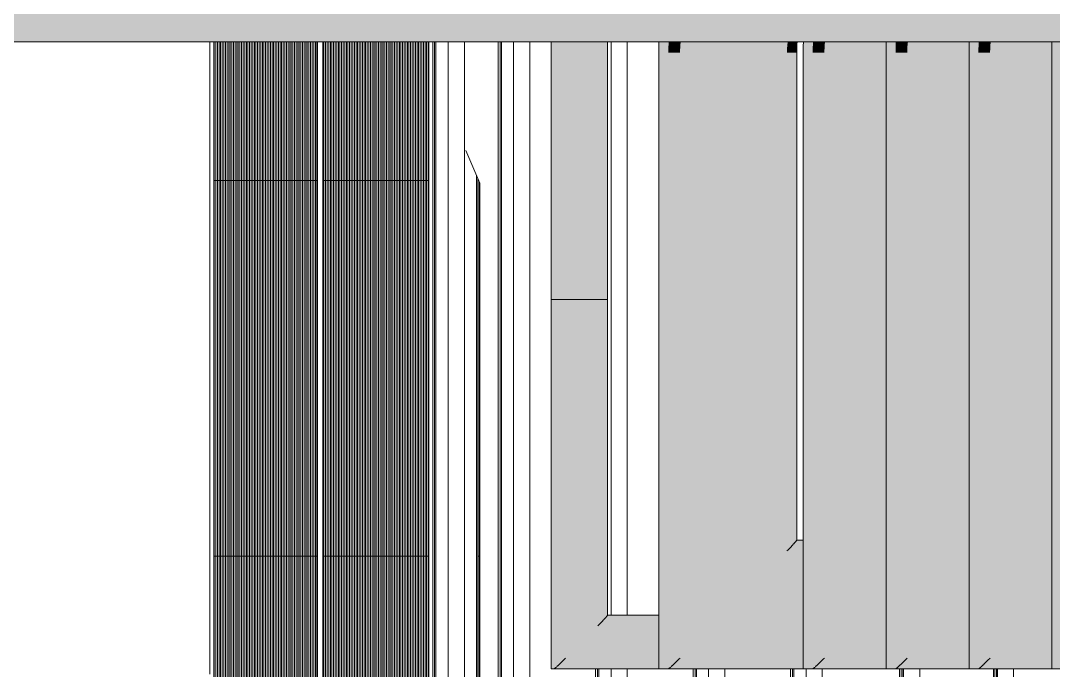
# Model space of a CAD drawing. Header units: millimetres. Extents: x 4237772 to 4686020, y -673 to 29459.
# Drawn here: x 4492760 to 4502374, y 7636 to 13689 of the extents above; entities that cross this region are included whole.
import ezdxf

# ---------------------------------------------------------------- set-up
doc = ezdxf.new("R2010")
doc.units = ezdxf.units.MM
for name, color, linetype, lineweight in [('A-GENM', 13, 'Continuous', 5), ('A-GLAZ-CURT', 52, 'Continuous', 5), ('A-GLAZ-CWMG', 51, 'Continuous', 5), ('A-WALL', 113, 'Continuous', 5), ('P-SANR-FIXT', 6, 'Continuous', 5), ('S-BEAM', 12, 'Continuous', 5)]:
    doc.layers.add(name, color=color, linetype=linetype, lineweight=lineweight)

# ---------------------------------------------------------------- blocks, each defined once
blk = doc.blocks.new('Structural Framing 21 - Structural Framing 1-750478-SECTION - GRIDS B1-B2')
at = {"layer": 'S-BEAM'}
for p, q in [((4470970.1, 13490.3), (4470970.1, 5200)), ((4470985.7, 13490.3), (4470985.7, 5200)), ((4470996.5, 13490.3), (4470996.5, 5200)), ((4471376.3, 12246), (4471376.3, 5800)), ((4471387.1, 12220.7), (4471387.1, 5800))]:
    blk.add_line(p, q, dxfattribs=at)
blk = doc.blocks.new('Structural Framing 30 - Structural Framing 1-951963-SECTION - GRIDS B1-B2')
at = {"layer": 'S-BEAM'}
for p, q in [((4471577.4, 13490.3), (4471577.4, 5200)), ((4471595.6, 13490.3), (4471595.6, 5200)), ((4471608.8, 13490.3), (4471608.8, 5200))]:
    blk.add_line(p, q, dxfattribs=at)
blk = doc.blocks.new('Mechanical - Condensers - Mechanical - Condensers-1249279-SECTION - GRIDS B1-B2')
at = {"layer": 'A-GENM'}
h = blk.add_hatch(color=256, dxfattribs=at)
h.paths.add_polyline_path([(4415037.4, 8329.8), (4436182.7, 9438.4), (4436182.7, 10891.3), (4436172.5, 10891.3), (4436172.5, 10439.2), (4414985.1, 9328.4), (4415005.1, 8947.9)])
h.paths.add_polyline_path([(4436716.5, 9466.4), (4437172.1, 9490.2), (4437172.1, 13590.3), (4461105.5, 13590.3), (4461105.5, 14590.3), (4437034.5, 14590), (4436716.5, 14562.1), (4436716.5, 9584)])
h.paths.add_polyline_path([(4436182.7, 10904), (4436182.7, 11332.6), (4436172.5, 11332.6), (4436172.5, 10904)])
h.paths.add_polyline_path([(4436182.7, 11345.3), (4436182.7, 14590.3), (4436172.5, 14590.3), (4436172.5, 11345.3)])
h.paths.add_polyline_path([(4475115.8, 13590.3), (4477373.7, 13590.3), (4477373.7, 14590.3), (4461305.5, 14590.3), (4461305.5, 13590.3), (4474992.1, 13590.3)])
h = blk.add_hatch(color=256, dxfattribs=at)
h.paths.add_polyline_path([(4476105.7, 13490.3), (4477376.3, 13490.3), (4477375, 13503.7), (4477373.7, 13590.3), (4461305.5, 13590.3), (4461305.5, 13490.3), (4475982, 13490.3)])
h.paths.add_polyline_path([(4460019.4, 13490.3), (4461105.5, 13492.4), (4461105.5, 13590.3), (4437172.1, 13590.3), (4437274.7, 13490.3), (4459771.9, 13490.3)])
for points in [[(4472097.9, 11090.3), (4472097.9, 13490.3), (4472071.7, 13490.3), (4472071.7, 11090.3)], [(4472071.7, 7650), (4472097.9, 7650), (4472097.9, 13490.3), (4472071.7, 13490.3), (4472071.7, 8099.7)], [(4472133.3, 11090.3), (4472206.3, 11090.3), (4472206.3, 13490.3), (4472097.9, 13490.3), (4472097.9, 11090.3), (4472115.6, 11090.3)], [(4472133.3, 11090.3), (4472206.3, 11090.3), (4472206.3, 13490.3), (4472097.9, 13490.3), (4472097.9, 11090.3), (4472115.6, 11090.3)], [(4472505.1, 11090.3), (4472505.1, 13490.3), (4472206.3, 13490.3), (4472206.3, 11090.3), (4472393.5, 11090.3)], [(4472393.5, 7750), (4473075.3, 7750), (4473075.3, 8050), (4472505.1, 8050), (4472505.1, 13490.3), (4472206.3, 13490.3), (4472206.3, 7750)], [(4472505.1, 11090.3), (4472596, 11090.3), (4472594.9, 13490.3), (4472505.1, 13490.3), (4472505.1, 11280.4)], [(4472505.1, 11090.3), (4472596, 11090.3), (4472594.9, 13490.3), (4472505.1, 13490.3), (4472505.1, 11280.4)], [(4473162.6, 7650), (4473164.3, 13477.1), (4473165.1, 13490.3), (4473075.8, 13490.3), (4473075.3, 13188.9), (4473075.3, 7650), (4473135.9, 7650)], [(4473168.3, 13390.3), (4473271, 13390.3), (4473274, 13465.1), (4473277, 13485.4), (4473279.7, 13490.3), (4473165.1, 13490.3), (4473163.1, 13434.8), (4473163.1, 13390.3)], [(4473383.4, 13390.3), (4474267.1, 13390.3), (4474268.8, 13449.1), (4474273.2, 13485.4), (4474275.9, 13490.3), (4473279.7, 13490.3), (4473277, 13485.4), (4473272.6, 13449.1), (4473271, 13390.3)], [(4474357.9, 13390.3), (4474358, 13390.3), (4474357.7, 13490.3), (4474275.7, 13490), (4474272.9, 13483.8), (4474268.8, 13449.1), (4474267.6, 13390.3), (4474356.9, 13390.3)], [(4474506.6, 7650), (4474508.3, 13477.1), (4474509, 13490.3), (4474419.7, 13490.3), (4474419.3, 12976.8), (4474419.3, 7650)], [(4474596.6, 13390.3), (4474614.9, 13390.3), (4474618, 13465.1), (4474620.9, 13485.4), (4474623.6, 13490.3), (4474509, 13490.3), (4474507, 13434.8), (4474507, 13390.3), (4474588.8, 13390.3)], [(4475190.8, 13390.3), (4475190.8, 13490.3), (4474623.6, 13490.3), (4474620.8, 13484.8), (4474616.6, 13449.1), (4474614.9, 13390.3), (4475115.8, 13390.3)], [(4475278, 7650), (4475279.8, 13477.1), (4475280.5, 13490.3), (4475191.2, 13490.3), (4475190.8, 12976.8), (4475190.8, 7650)], [(4475313.4, 13390.3), (4475386.4, 13390.3), (4475389.4, 13465.1), (4475392.4, 13485.4), (4475395.1, 13490.3), (4475280.5, 13490.3), (4475278.5, 13434.8), (4475278.5, 13390.3), (4475295.7, 13390.3)], [(4475610.8, 13390.3), (4475962.2, 13390.3), (4475962.2, 13490.3), (4475395, 13490.3), (4475392.4, 13485.4), (4475388, 13449.1), (4475386.4, 13390.3)], [(4476049.5, 7650), (4476051.5, 13482.3), (4476051.9, 13490.3), (4475962.6, 13490.3), (4475962.2, 13188.9), (4475962.2, 7650)], [(4476157.8, 13390.3), (4476160.9, 13465.1), (4476163.9, 13485.4), (4476166.6, 13490.3), (4476051.9, 13490.3), (4476049.9, 13434.8), (4476049.9, 13390.3), (4476139.5, 13390.3)], [(4476157.8, 13390.3), (4476731.9, 13390.3), (4476731.9, 13490.3), (4476166.6, 13490.3), (4476163.9, 13485.4), (4476159.5, 13449.1), (4476158, 13401)], [(4476819.2, 7650), (4476820.9, 13477.1), (4476821.7, 13490.3), (4476732.4, 13490.3), (4476731.9, 13188.9), (4476731.9, 7650)], [(4473271, 10390.3), (4473271, 13390.3), (4473162.6, 13390.3), (4473162.6, 10390.3), (4473244.9, 10390.3)], [(4473383.4, 7750), (4474419.3, 7750), (4474419.3, 8750), (4474267.1, 8750), (4474267.1, 13390.3), (4473271, 13390.3), (4473271, 7750)], [(4474267.1, 10390.3), (4474358, 10390.3), (4474356.9, 13390.3), (4474267.1, 13390.3), (4474267.1, 10432.2)], [(4474614.9, 10390.3), (4474614.9, 13390.3), (4474506.6, 13390.3), (4474506.6, 10390.3), (4474588.8, 10390.3)], [(4474868.3, 7750), (4475190.8, 7750), (4475190.8, 13390.3), (4474614.9, 13390.3), (4474614.9, 7750), (4474620.8, 7750)], [(4475360.3, 10390.3), (4475386.4, 10390.3), (4475386.4, 13390.3), (4475278, 13390.3), (4475278, 10390.3), (4475335.4, 10390.3)], [(4475386.4, 7750), (4475962.2, 7750), (4475962.2, 13390.3), (4475386.4, 13390.3), (4475386.4, 7887.6)], [(4476084.8, 10390.3), (4476157.8, 10390.3), (4476157.8, 13390.3), (4476049.5, 13390.3), (4476049.5, 10390.3), (4476067.2, 10390.3)], [(4476353.2, 7750), (4476731.9, 7750), (4476731.9, 13390.3), (4476157.8, 13390.3), (4476157.8, 7750)], [(4472097.9, 7650), (4472103.6, 7653.4), (4472133.3, 7679.3), (4472206.3, 7750), (4472206.3, 11090.3), (4472097.9, 11090.3), (4472097.9, 8099.7)], [(4472505.1, 8050), (4472573, 8120.7), (4472596, 8150), (4472594.9, 11090.3), (4472505.1, 11090.3), (4472505.1, 8067.7)], [(4473162.6, 7650), (4473168.3, 7653.4), (4473198, 7679.3), (4473271, 7750), (4473271, 10390.3), (4473162.6, 10390.3), (4473162.6, 7675.5)], [(4474267.1, 8750), (4474335, 8820.7), (4474358, 8850), (4474356.9, 10390.3), (4474267.1, 10390.3), (4474267.1, 8767.7)], [(4474506.6, 7650), (4474512.2, 7653.4), (4474541.9, 7679.3), (4474614.9, 7750), (4474614.9, 10390.3), (4474506.6, 10390.3), (4474506.6, 7675.5)], [(4475278, 7650), (4475283.7, 7653.4), (4475313.4, 7679.3), (4475386.4, 7750), (4475386.4, 10390.3), (4475278, 10390.3), (4475278, 7675.5)], [(4476049.5, 7650), (4476055.1, 7653.4), (4476084.8, 7679.3), (4476157.8, 7750), (4476157.8, 10390.3), (4476049.5, 10390.3), (4476049.5, 7675.5)], [(4474419.3, 8750), (4474419.3, 8850), (4474358, 8850), (4474356.9, 8846.6), (4474335, 8820.7), (4474267.1, 8750), (4474373.3, 8750)], [(4473075.3, 8050), (4473075.3, 8150), (4472596, 8150), (4472594.9, 8146.6), (4472573, 8120.7), (4472505.1, 8050), (4472888.5, 8050)], [(4472888.5, 7650), (4473075.3, 7652.1), (4473075.3, 7750), (4472206.3, 7750), (4472133.3, 7679.3), (4472097.9, 7650), (4472641, 7650)], [(4474125.9, 7650), (4474419.3, 7650), (4474419.3, 7750), (4473271, 7750), (4473193.8, 7675.5), (4473162.6, 7650), (4473878.4, 7650)], [(4474506.6, 7650), (4475190.8, 7650), (4475190.8, 7750), (4474614.9, 7750), (4474537.8, 7675.5), (4474512.2, 7653.4)], [(4475278, 7650), (4475962.2, 7650), (4475962.2, 7750), (4475386.4, 7750), (4475309.2, 7675.5), (4475283.7, 7653.4)], [(4476049.5, 7650), (4476731.9, 7650), (4476731.9, 7750), (4476157.8, 7750), (4476080.7, 7675.5), (4476055.1, 7653.4)]]:
    blk.add_hatch(color=256, dxfattribs=at).paths.add_polyline_path(points)
for p, q in [((4461305.5, 13490.3), (4477376.3, 13490.3)), ((4472071.4, 13490.3), (4472071.4, 11090.3)), ((4472071.4, 13490.3), (4472071.4, 11090.3)), ((4472596.4, 11090.3), (4472596.4, 13490.3)), ((4472596.4, 11090.3), (4472596.4, 13490.3)), ((4473075, 13390.3), (4473075, 10390.3)), ((4474358.4, 10390.3), (4474358.4, 13390.3)), ((4474418.9, 13390.3), (4474418.9, 10390.3)), ((4475190.4, 13390.3), (4475190.4, 10390.3)), ((4475961.8, 13390.3), (4475961.8, 10390.3)), ((4476731.5, 13390.3), (4476731.5, 10390.3)), ((4472071.4, 11090.3), (4472071.7, 11090.3)), ((4472071.4, 11090.3), (4472071.4, 7650.4)), ((4472097.9, 11090.3), (4472071.7, 11090.3)), ((4472097.9, 11090.3), (4472206.3, 11090.3)), ((4472505.1, 11090.3), (4472206.3, 11090.3)), ((4472505.1, 11090.3), (4472596.4, 11090.3)), ((4472596.4, 8149.6), (4472596.4, 11090.3)), ((4473075, 10390.3), (4473075, 7650.4)), ((4474358.4, 8849.6), (4474358.4, 10390.3)), ((4474418.9, 10390.3), (4474418.9, 7650.4)), ((4475190.4, 10390.3), (4475190.4, 7650.4)), ((4475961.8, 10390.3), (4475961.8, 7650.4)), ((4476731.5, 10390.3), (4476731.5, 7650.4)), ((4474419.3, 8850), (4474358, 8850)), ((4473075.3, 8150), (4472596, 8150)), ((4472097.9, 7650), (4472071.7, 7650)), ((4472097.9, 7650), (4473075.3, 7650)), ((4473075.3, 7650), (4473162.6, 7650)), ((4473162.6, 7650), (4474419.3, 7650)), ((4474419.3, 7650), (4474506.6, 7650)), ((4474506.6, 7650), (4475190.8, 7650)), ((4475278, 7650), (4475190.8, 7650)), ((4475278, 7650), (4475962.2, 7650)), ((4475962.2, 7650), (4476049.5, 7650)), ((4476049.5, 7650), (4476731.9, 7650)), ((4476819.2, 7650), (4476731.9, 7650))]:
    blk.add_line(p, q, dxfattribs=at)
at = {"layer": 'A-GENM', "flags": 128}
for points in [[(4473075.3, 13490.3), (4473075.1, 13451.7), (4473075, 13403.4), (4473075, 13390.3)], [(4474360.8, 13488.2), (4474360.5, 13481.7), (4474360.1, 13475), (4474359.9, 13468.2), (4474359.6, 13461.3), (4474359.4, 13454.2), (4474359.2, 13447), (4474359, 13439.7), (4474358.8, 13432.3), (4474358.7, 13424.8), (4474358.6, 13417.3), (4474358.5, 13409.7), (4474358.5, 13402.1), (4474358.4, 13394.4), (4474358.4, 13390.3)], [(4474419.3, 13490.3), (4474419, 13451.7), (4474418.9, 13403.4), (4474418.9, 13390.3)], [(4475190.7, 13490.3), (4475190.5, 13451.7), (4475190.4, 13403.4), (4475190.4, 13390.3)], [(4475962.2, 13490.3), (4475962, 13451.7), (4475961.8, 13403.4), (4475961.8, 13390.3)], [(4476731.9, 13490.3), (4476731.7, 13451.7), (4476731.6, 13403.4), (4476731.5, 13390.3)]]:
    blk.add_lwpolyline(points, dxfattribs=at)
at = {"layer": 'A-GENM'}
for points, knots in [([(4474358, 8850), (4474358.8, 8850), (4474358.2, 8848.3), (4474354, 8842.7), (4474349.3, 8836.9), (4474344.1, 8830.8), (4474339.1, 8825.2), (4474335.1, 8820.8), (4474330.7, 8816), (4474324.4, 8809.2), (4474317.6, 8802), (4474310.4, 8794.3), (4474302.7, 8786.3), (4474292.7, 8776), (4474280.3, 8763.1), (4474271.6, 8754.4), (4474267.1, 8750)], [0, 0, 0, 0, 0.166667, 0.25, 0.333333, 0.416667, 0.458333, 0.5, 0.541667, 0.583333, 0.666667, 0.708333, 0.75, 0.833333, 0.916667, 1, 1, 1, 1]), ([(4472596, 8150), (4472596.7, 8150), (4472596.2, 8148.3), (4472592, 8142.7), (4472587.3, 8136.9), (4472582, 8130.8), (4472577.1, 8125.2), (4472573.1, 8120.8), (4472568.7, 8116), (4472562.4, 8109.2), (4472555.6, 8102), (4472548.4, 8094.3), (4472540.7, 8086.3), (4472530.7, 8076), (4472518.3, 8063.1), (4472509.6, 8054.4), (4472505.1, 8050)], [0, 0, 0, 0, 0.166667, 0.25, 0.333333, 0.416667, 0.458333, 0.5, 0.541667, 0.583333, 0.666667, 0.708333, 0.75, 0.833333, 0.916667, 1, 1, 1, 1]), ([(4472206.3, 7750), (4472201.8, 7745.6), (4472193, 7736.9), (4472180.2, 7724), (4472169.5, 7713.7), (4472161.3, 7705.7), (4472155.3, 7700), (4472149.5, 7694.4), (4472143.8, 7689.1), (4472138.4, 7684), (4472133.2, 7679.2), (4472128.4, 7674.8), (4472122.2, 7669.2), (4472115.4, 7663.1), (4472108.6, 7657.3), (4472101.5, 7651.7), (4472098.7, 7650), (4472097.9, 7650)], [0, 0, 0, 0, 0.083333, 0.166667, 0.25, 0.291667, 0.333333, 0.375, 0.416667, 0.458333, 0.5, 0.541667, 0.583333, 0.666667, 0.75, 0.833333, 1, 1, 1, 1]), ([(4473271, 7750), (4473266.5, 7745.6), (4473257.7, 7736.9), (4473244.9, 7724), (4473234.2, 7713.7), (4473225.9, 7705.7), (4473220, 7700), (4473214.1, 7694.4), (4473208.5, 7689.1), (4473203, 7684), (4473197.9, 7679.2), (4473193.1, 7674.8), (4473186.9, 7669.2), (4473180.1, 7663.1), (4473173.3, 7657.3), (4473166.2, 7651.7), (4473163.4, 7650), (4473162.6, 7650)], [0, 0, 0, 0, 0.083333, 0.166667, 0.25, 0.291667, 0.333333, 0.375, 0.416667, 0.458333, 0.5, 0.541667, 0.583333, 0.666667, 0.75, 0.833333, 1, 1, 1, 1]), ([(4474614.9, 7750), (4474610.5, 7745.6), (4474601.7, 7736.9), (4474588.8, 7724), (4474578.2, 7713.7), (4474569.9, 7705.7), (4474563.9, 7700), (4474558.1, 7694.4), (4474552.4, 7689.1), (4474547, 7684), (4474541.9, 7679.2), (4474537, 7674.8), (4474530.9, 7669.2), (4474524, 7663.1), (4474517.3, 7657.3), (4474510.2, 7651.7), (4474507.4, 7650), (4474506.6, 7650)], [0, 0, 0, 0, 0.083333, 0.166667, 0.25, 0.291667, 0.333333, 0.375, 0.416667, 0.458333, 0.5, 0.541667, 0.583333, 0.666667, 0.75, 0.833333, 1, 1, 1, 1]), ([(4475386.4, 7750), (4475381.9, 7745.6), (4475373.1, 7736.9), (4475360.3, 7724), (4475349.6, 7713.7), (4475341.3, 7705.7), (4475335.4, 7700), (4475329.6, 7694.4), (4475323.9, 7689.1), (4475318.5, 7684), (4475313.3, 7679.2), (4475308.5, 7674.8), (4475302.3, 7669.2), (4475295.5, 7663.1), (4475288.7, 7657.3), (4475281.6, 7651.7), (4475278.8, 7650), (4475278, 7650)], [0, 0, 0, 0, 0.083333, 0.166667, 0.25, 0.291667, 0.333333, 0.375, 0.416667, 0.458333, 0.5, 0.541667, 0.583333, 0.666667, 0.75, 0.833333, 1, 1, 1, 1]), ([(4476157.8, 7750), (4476153.4, 7745.6), (4476144.6, 7736.9), (4476131.7, 7724), (4476121.1, 7713.7), (4476112.8, 7705.7), (4476106.8, 7700), (4476101, 7694.4), (4476095.4, 7689.1), (4476089.9, 7684), (4476084.8, 7679.2), (4476079.9, 7674.8), (4476073.8, 7669.2), (4476067, 7663.1), (4476060.2, 7657.3), (4476053.1, 7651.7), (4476050.3, 7650), (4476049.5, 7650)], [0, 0, 0, 0, 0.083333, 0.166667, 0.25, 0.291667, 0.333333, 0.375, 0.416667, 0.458333, 0.5, 0.541667, 0.583333, 0.666667, 0.75, 0.833333, 1, 1, 1, 1])]:
    blk.add_open_spline(points, degree=3, knots=knots, dxfattribs=at)
for points in [[(4472071.7, 7650), (4472071.5, 7650), (4472071.4, 7650.1), (4472071.4, 7650.4)], [(4473075.3, 7650), (4473075.1, 7650), (4473075, 7650.1), (4473075, 7650.4)], [(4474419.3, 7650), (4474419.1, 7650), (4474418.9, 7650.1), (4474418.9, 7650.4)], [(4475190.8, 7650), (4475190.5, 7650), (4475190.4, 7650.1), (4475190.4, 7650.4)], [(4475962.2, 7650), (4475962, 7650), (4475961.9, 7650.1), (4475961.9, 7650.4)], [(4476731.9, 7650), (4476731.7, 7650), (4476731.6, 7650.1), (4476731.6, 7650.4)]]:
    blk.add_open_spline(points, degree=3, dxfattribs=at)
blk = doc.blocks.new('Downpipe - Straight - 01 - 150D-1616291-SECTION - GRIDS B1-B2')
at = {"layer": 'P-SANR-FIXT'}
for p, q in [((4471722.1, 13490.3), (4471722.1, 5200)), ((4471872.1, 5200), (4471872.1, 13490.3))]:
    blk.add_line(p, q, dxfattribs=at)
blk = doc.blocks.new('Downpipe - Straight - 01 - 150D-V315-SECTION - GRIDS B1-B2')
at = {"layer": 'P-SANR-FIXT'}
for p, q in [((4471113.5, 15070), (4471113.5, 14690.3)), ((4471263.5, 14690.3), (4471263.5, 15056.9)), ((4471113.5, 13490.3), (4471113.5, 5200)), ((4471263.5, 5200), (4471263.5, 13490.3))]:
    blk.add_line(p, q, dxfattribs=at)
blk = doc.blocks.new('Downpipe - Straight - 01 - 150D-V316-SECTION - GRIDS B1-B2')
at = {"layer": 'P-SANR-FIXT'}
for p, q in [((4472629.8, 13490.3), (4472629.8, 8149.9)), ((4472779.8, 8149.7), (4472779.8, 13490.3)), ((4472629.8, 7650), (4472629.8, 5200)), ((4472779.8, 5200), (4472779.8, 7650))]:
    blk.add_line(p, q, dxfattribs=at)
blk = doc.blocks.new('Downpipe - Straight - 01 - 150D-V317-SECTION - GRIDS B1-B2')
at = {"layer": 'P-SANR-FIXT'}
for p, q in [((4473537.4, 7650), (4473537.4, 5200)), ((4473687.4, 5200), (4473687.4, 7650))]:
    blk.add_line(p, q, dxfattribs=at)
blk = doc.blocks.new('Downpipe - Straight - 01 - 150D-V318-SECTION - GRIDS B1-B2')
at = {"layer": 'P-SANR-FIXT'}
for p, q in [((4474445.1, 7650), (4474445.1, 5200)), ((4474595.1, 5200), (4474595.1, 7650))]:
    blk.add_line(p, q, dxfattribs=at)
blk = doc.blocks.new('Downpipe - Straight - 01 - 150D-V319-SECTION - GRIDS B1-B2')
at = {"layer": 'P-SANR-FIXT'}
for p, q in [((4475352.8, 7650), (4475352.8, 5200)), ((4475502.8, 6950), (4475502.8, 7650))]:
    blk.add_line(p, q, dxfattribs=at)
blk = doc.blocks.new('Downpipe - Straight - 01 - 150D-1616292-SECTION - GRIDS B1-B2')
at = {"layer": 'P-SANR-FIXT'}
blk.add_line((4475316.1, 7650), (4475316.1, 5200), dxfattribs=at)
blk = doc.blocks.new('Downpipe - Straight - 01 - 150D-V320-SECTION - GRIDS B1-B2')
at = {"layer": 'P-SANR-FIXT'}
for p, q in [((4476225.6, 7650), (4476225.6, 5200)), ((4476375.6, 5200), (4476375.6, 7650))]:
    blk.add_line(p, q, dxfattribs=at)
blk = doc.blocks.new('Downpipe - Straight - 01 - 150D-V321-SECTION - GRIDS B1-B2')
at = {"layer": 'P-SANR-FIXT'}
blk.add_line((4476188.9, 7650), (4476188.9, 5200), dxfattribs=at)
blk = doc.blocks.new('Structural Framing 2 - Structural Framing 1-1620312-SECTION - GRIDS B1-B2')
at = {"layer": 'S-BEAM'}
for p, q in [((4473392.7, 7650), (4473392.7, 5200)), ((4473411, 7650), (4473411, 5200)), ((4473424.1, 7650), (4473424.1, 5200))]:
    blk.add_line(p, q, dxfattribs=at)
blk = doc.blocks.new('Structural Framing 46 - Structural Framing 1-1621990-SECTION - GRIDS B1-B2')
at = {"layer": 'S-BEAM'}
for p, q in [((4475331.2, 7650), (4475331.2, 5200)), ((4475346.7, 7650), (4475346.7, 5200))]:
    blk.add_line(p, q, dxfattribs=at)
blk = doc.blocks.new('Structural Framing 3 - Structural Framing 1-1636859-SECTION - GRIDS B1-B2')
at = {"layer": 'S-BEAM'}
for p, q in [((4474300.4, 7650), (4474300.4, 5200)), ((4474318.6, 7650), (4474318.6, 5200)), ((4474331.8, 7650), (4474331.8, 5200))]:
    blk.add_line(p, q, dxfattribs=at)
blk = doc.blocks.new('Structural Framing 36 - Structural Framing 1-1636954-SECTION - GRIDS B1-B2')
at = {"layer": 'S-BEAM'}
for p, q in [((4472485.1, 7650), (4472485.1, 5200)), ((4472503.3, 7650), (4472503.3, 5200)), ((4472516.4, 7650), (4472516.4, 5200))]:
    blk.add_line(p, q, dxfattribs=at)
blk = doc.blocks.new('Structural Framing 5 - Structural Framing 1-1638361-SECTION - GRIDS B1-B2')
at = {"layer": 'S-BEAM'}
for p, q in [((4476203.5, 7650), (4476203.5, 5200)), ((4476219, 7650), (4476219, 5200))]:
    blk.add_line(p, q, dxfattribs=at)
blk = doc.blocks.new('MulticellPanel_Polycarbonate_Danpal_1040w - Grey-2873977-SECTION - GRIDS B1-B2')
at = {"layer": 'A-GENM'}
h = blk.add_hatch(dxfattribs=at)
h.set_pattern_fill('FP_256', color=256, style=0, pattern_type=2)
h.set_pattern_definition([(90, (4469397.962, 6956.646), (14.943, -9e-16), [])])
h.paths.add_polyline_path([(4469423.7, 5260), (4469892.2, 5260), (4469892.2, 8700), (4468931.4, 8700), (4468931.4, 5260)])
blk.add_line((4468931.4, 8700), (4469891.8, 8700), dxfattribs=at)
blk = doc.blocks.new('Rectangular Mullion - Frame_Framed Facade_Danpal_DPANMF BT1-2873973-SECTION - GRIDS B1-B2')
at = {"layer": 'A-GLAZ-CWMG'}
for p, q in [((4468931.4, 14690.3), (4468931.4, 15261.7)), ((4468931.4, 12200), (4468931.4, 13490.3))]:
    blk.add_line(p, q, dxfattribs=at)
blk = doc.blocks.new('MulticellPanel_Polycarbonate_Danpal_1040w - Grey-V343-SECTION - GRIDS B1-B2')
at = {"layer": 'A-GENM'}
h = blk.add_hatch(dxfattribs=at)
h.set_pattern_fill('FP_257', color=256, style=0, pattern_type=2)
h.set_pattern_definition([(90, (4470433.993, 6956.646), (14.943, -9e-16), [])])
h.paths.add_polyline_path([(4470908.6, 5260), (4470928.2, 5260), (4470928.2, 8700), (4469944.9, 8700), (4469944.9, 5260), (4470413.6, 5260)])
blk.add_line((4469944.9, 8700), (4470928.2, 8700), dxfattribs=at)
blk = doc.blocks.new('MulticellPanel_Polycarbonate_Danpal_1040w - Grey-2878637-SECTION - GRIDS B1-B2')
at = {"layer": 'A-GENM'}
h = blk.add_hatch(dxfattribs=at)
h.set_pattern_fill('FP_258', color=256, style=0, pattern_type=2)
h.set_pattern_definition([(90, (4471220.687, 6956.646), (14.943, -9e-16), [])])
h.paths.add_polyline_path([(4471403.6, 5800), (4471406.7, 5800), (4471406.7, 8700), (4471387.1, 8700), (4471387.1, 5800)])
blk.add_line((4471387.1, 8700), (4471406.7, 8700), dxfattribs=at)
blk = doc.blocks.new('MulticellPanel_Polycarbonate_Danpal_1040w - Grey-2872306-SECTION - GRIDS B1-B2')
at = {"layer": 'A-GENM'}
h = blk.add_hatch(dxfattribs=at)
h.set_pattern_fill('FP_259', color=256, style=0, pattern_type=2)
h.set_pattern_definition([(90, (4469397.962, 10450), (14.943, -9e-16), [])])
h.paths.add_polyline_path([(4469423.7, 8700), (4469892.2, 8700), (4469892.2, 12200), (4468931.4, 12200), (4468931.4, 8700)])
for p, q in [((4468931.4, 12200), (4469891.8, 12200)), ((4469891.8, 8700), (4468931.4, 8700))]:
    blk.add_line(p, q, dxfattribs=at)
blk = doc.blocks.new('MulticellPanel_Polycarbonate_Danpal_1040w - Grey-V344-SECTION - GRIDS B1-B2')
at = {"layer": 'A-GENM'}
h = blk.add_hatch(dxfattribs=at)
h.set_pattern_fill('FP_260', color=256, style=0, pattern_type=2)
h.set_pattern_definition([(90, (4470433.993, 10450), (14.943, -9e-16), [])])
h.paths.add_polyline_path([(4469944.9, 8700), (4470928.2, 8700), (4470928.2, 12200), (4469944.9, 12200), (4469944.9, 8735.8)])
for p, q in [((4469944.9, 12200), (4470928.2, 12200)), ((4470928.2, 8700), (4469944.9, 8700))]:
    blk.add_line(p, q, dxfattribs=at)
blk = doc.blocks.new('MulticellPanel_Polycarbonate_Danpal_1040w - Grey-2878639-SECTION - GRIDS B1-B2')
at = {"layer": 'A-GENM'}
h = blk.add_hatch(dxfattribs=at)
h.set_pattern_fill('FP_261', color=256, style=0, pattern_type=2)
h.set_pattern_definition([(90, (4471220.687, 10450), (14.943, -9e-16), [])])
h.paths.add_polyline_path([(4471403.6, 8700), (4471406.7, 8700), (4471406.7, 12175.4), (4471396.1, 12200), (4471387.1, 12200), (4471387.1, 8700)])
for p, q in [((4471387.1, 12200), (4471396.1, 12200)), ((4471406.7, 8700), (4471387.1, 8700))]:
    blk.add_line(p, q, dxfattribs=at)
blk = doc.blocks.new('Rectangular Mullion - Frame_Framed Facade_Danpal_DPANMF BT1-1262946-SECTION - GRIDS B1-B2')
at = {"layer": 'A-GLAZ-CWMG'}
for q in [(4468931.4, 8700), (4468893.2, 5260)]:
    blk.add_line((4468931.4, 5260), q, dxfattribs=at)
blk = doc.blocks.new('Rectangular Mullion - Mullion_FramedFacade_Danpal_DPAEC50-V346-SECTION - GRIDS B1-B2')
at = {"layer": 'A-GLAZ-CWMG'}
for p, q in [((4469892.2, 8700), (4469892.2, 5260)), ((4469892.2, 8700), (4469892.2, 5260)), ((4469896.4, 8700), (4469896.4, 5260)), ((4469944.9, 5260), (4469944.9, 8700))]:
    blk.add_line(p, q, dxfattribs=at)
blk = doc.blocks.new('Rectangular Mullion - Mullion_FramedFacade_Danpal_DPAEC50-V347-SECTION - GRIDS B1-B2')
at = {"layer": 'A-GLAZ-CWMG'}
for p, q in [((4470928.2, 8700), (4470928.2, 5260)), ((4470928.2, 8700), (4470928.2, 5260)), ((4470932.5, 8700), (4470932.5, 5260))]:
    blk.add_line(p, q, dxfattribs=at)
blk = doc.blocks.new('Rectangular Mullion - Mullion_FramedFacade_Danpal_DPAEC50-2872300-SECTION - GRIDS B1-B2')
at = {"layer": 'A-GLAZ-CWMG'}
for p, q in [((4469892.2, 12200), (4469892.2, 8700)), ((4469892.2, 12200), (4469892.2, 8700)), ((4469896.4, 12200), (4469896.4, 8700)), ((4469944.9, 8700), (4469944.9, 12200))]:
    blk.add_line(p, q, dxfattribs=at)
blk = doc.blocks.new('Rectangular Mullion - Mullion_FramedFacade_Danpal_DPAEC50-V348-SECTION - GRIDS B1-B2')
at = {"layer": 'A-GLAZ-CWMG'}
for p, q in [((4470928.2, 12200), (4470928.2, 8700)), ((4470928.2, 12200), (4470928.2, 8700)), ((4470932.5, 12200), (4470932.5, 8700))]:
    blk.add_line(p, q, dxfattribs=at)
blk = doc.blocks.new('MulticellPanel_Polycarbonate_Danpal_1040w - Grey-V349-SECTION - GRIDS B1-B2')
at = {"layer": 'A-GENM'}
h = blk.add_hatch(dxfattribs=at)
h.set_pattern_fill('FP_262', color=256, style=0, pattern_type=2)
h.set_pattern_definition([(90, (4469397.962, 13943.354), (14.943, -9e-16), [])])
h.paths.add_polyline_path([(4469423.7, 12200), (4469892.2, 12200), (4469892.2, 13490.3), (4468931.4, 13490.3), (4468931.4, 12200)])
h.paths.add_polyline_path([(4469892.2, 14690.3), (4469892.2, 15177.3), (4468931.4, 15261.7), (4468931.4, 14690.3), (4469671.2, 14690.3)])
blk.add_line((4469891.8, 12200), (4468931.4, 12200), dxfattribs=at)
blk = doc.blocks.new('MulticellPanel_Polycarbonate_Danpal_1040w - Grey-V350-SECTION - GRIDS B1-B2')
at = {"layer": 'A-GENM'}
h = blk.add_hatch(dxfattribs=at)
h.set_pattern_fill('FP_263', color=256, style=0, pattern_type=2)
h.set_pattern_definition([(90, (4470433.993, 13943.354), (14.943, -9e-16), [])])
h.paths.add_polyline_path([(4470166.1, 12200), (4470928.2, 12200), (4470928.2, 13490.3), (4469944.9, 13490.3), (4469944.9, 12200)])
h.paths.add_polyline_path([(4470908.6, 14690.3), (4470928.2, 14690.3), (4470928.2, 15086.3), (4469944.9, 15172.7), (4469944.9, 14690.3), (4470661.1, 14690.3)])
blk.add_line((4470928.2, 12200), (4469944.9, 12200), dxfattribs=at)
blk = doc.blocks.new('MulticellPanel_Polycarbonate_Danpal_1040w - Grey-V351-SECTION - GRIDS B1-B2')
at = {"layer": 'A-GENM'}
h = blk.add_hatch(dxfattribs=at)
h.set_pattern_fill('FP_264', color=256, style=0, pattern_type=2)
h.set_pattern_definition([(90, (4471220.687, 13943.354), (14.943, -9e-16), [])])
h.paths.add_polyline_path([(4471396.1, 12200), (4471387.1, 12220.7), (4471387.1, 12200)])
blk.add_line((4471396.1, 12200), (4471387.1, 12200), dxfattribs=at)
blk = doc.blocks.new('Rectangular Mullion - Frame_Framed Facade_Danpal_DPANMF BT1-2872322-SECTION - GRIDS B1-B2')
at = {"layer": 'A-GLAZ-CWMG'}
blk.add_line((4468931.4, 8700), (4468931.4, 12200), dxfattribs=at)
blk = doc.blocks.new('Rectangular Mullion - Mullion_FramedFacade_Danpal_DPAEC50-2873972-SECTION - GRIDS B1-B2')
at = {"layer": 'A-GLAZ-CWMG'}
for p, q in [((4469892.2, 15177.3), (4469892.2, 14690.3)), ((4469892.2, 15177.3), (4469892.2, 14690.3)), ((4469896.4, 15176.9), (4469896.4, 14690.3)), ((4469944.9, 14690.3), (4469944.9, 15172.7)), ((4469892.2, 13490.3), (4469892.2, 12200)), ((4469892.2, 13490.3), (4469892.2, 12200)), ((4469896.4, 13490.3), (4469896.4, 12200)), ((4469944.9, 12200), (4469944.9, 13490.3))]:
    blk.add_line(p, q, dxfattribs=at)
blk = doc.blocks.new('Rectangular Mullion - Mullion_FramedFacade_Danpal_DPAEC50-V352-SECTION - GRIDS B1-B2')
at = {"layer": 'A-GLAZ-CWMG'}
for p, q in [((4470928.2, 15086.3), (4470928.2, 14690.3)), ((4470928.2, 15086.3), (4470928.2, 14690.3)), ((4470932.5, 15085.9), (4470932.5, 14690.3)), ((4470928.2, 13490.3), (4470928.2, 12200)), ((4470928.2, 13490.3), (4470928.2, 12200)), ((4470932.5, 13490.3), (4470932.5, 12200))]:
    blk.add_line(p, q, dxfattribs=at)

msp = doc.modelspace()

# ---------------------------------------------------------------- linework, layer by layer
at = {"layer": 'A-WALL'}
for p, q in [((4494520.8, 7600), (4494520.8, 13490.3)), ((4496903.6, 12478.6), (4497034.2, 12175.4)), ((4497034.2, 12175.4), (4497034.2, 5800))]:
    msp.add_line(p, q, dxfattribs=at)

# ---------------------------------------------------------------- block references
at = {"layer": 'A-GENM'}
msp.add_blockref('Mechanical - Condensers - Mechanical - Condensers-1249279-SECTION - GRIDS B1-B2', (25627.5, 0), dxfattribs=at)
at = {"layer": 'A-GLAZ-CURT'}
for name in ['MulticellPanel_Polycarbonate_Danpal_1040w - Grey-V349-SECTION - GRIDS B1-B2', 'MulticellPanel_Polycarbonate_Danpal_1040w - Grey-V350-SECTION - GRIDS B1-B2', 'MulticellPanel_Polycarbonate_Danpal_1040w - Grey-V351-SECTION - GRIDS B1-B2', 'MulticellPanel_Polycarbonate_Danpal_1040w - Grey-2872306-SECTION - GRIDS B1-B2', 'MulticellPanel_Polycarbonate_Danpal_1040w - Grey-V344-SECTION - GRIDS B1-B2', 'MulticellPanel_Polycarbonate_Danpal_1040w - Grey-2878639-SECTION - GRIDS B1-B2', 'MulticellPanel_Polycarbonate_Danpal_1040w - Grey-2873977-SECTION - GRIDS B1-B2', 'MulticellPanel_Polycarbonate_Danpal_1040w - Grey-V343-SECTION - GRIDS B1-B2', 'MulticellPanel_Polycarbonate_Danpal_1040w - Grey-2878637-SECTION - GRIDS B1-B2']:
    msp.add_blockref(name, (25627.5, 0), dxfattribs=at)
at = {"layer": 'A-GLAZ-CWMG'}
for name in ['Rectangular Mullion - Frame_Framed Facade_Danpal_DPANMF BT1-2873973-SECTION - GRIDS B1-B2', 'Rectangular Mullion - Mullion_FramedFacade_Danpal_DPAEC50-2873972-SECTION - GRIDS B1-B2', 'Rectangular Mullion - Mullion_FramedFacade_Danpal_DPAEC50-V352-SECTION - GRIDS B1-B2', 'Rectangular Mullion - Frame_Framed Facade_Danpal_DPANMF BT1-2872322-SECTION - GRIDS B1-B2', 'Rectangular Mullion - Mullion_FramedFacade_Danpal_DPAEC50-2872300-SECTION - GRIDS B1-B2', 'Rectangular Mullion - Mullion_FramedFacade_Danpal_DPAEC50-V348-SECTION - GRIDS B1-B2', 'Rectangular Mullion - Frame_Framed Facade_Danpal_DPANMF BT1-1262946-SECTION - GRIDS B1-B2', 'Rectangular Mullion - Mullion_FramedFacade_Danpal_DPAEC50-V346-SECTION - GRIDS B1-B2', 'Rectangular Mullion - Mullion_FramedFacade_Danpal_DPAEC50-V347-SECTION - GRIDS B1-B2']:
    msp.add_blockref(name, (25627.5, 0), dxfattribs=at)
at = {"layer": 'P-SANR-FIXT'}
for name in ['Downpipe - Straight - 01 - 150D-V318-SECTION - GRIDS B1-B2', 'Downpipe - Straight - 01 - 150D-V318-SECTION - GRIDS B1-B2', 'Downpipe - Straight - 01 - 150D-V319-SECTION - GRIDS B1-B2', 'Downpipe - Straight - 01 - 150D-V320-SECTION - GRIDS B1-B2', 'Downpipe - Straight - 01 - 150D-1616291-SECTION - GRIDS B1-B2', 'Downpipe - Straight - 01 - 150D-V316-SECTION - GRIDS B1-B2', 'Downpipe - Straight - 01 - 150D-V317-SECTION - GRIDS B1-B2', 'Downpipe - Straight - 01 - 150D-1616292-SECTION - GRIDS B1-B2', 'Downpipe - Straight - 01 - 150D-V321-SECTION - GRIDS B1-B2', 'Downpipe - Straight - 01 - 150D-V315-SECTION - GRIDS B1-B2']:
    msp.add_blockref(name, (25627.5, 0), dxfattribs=at)
at = {"layer": 'S-BEAM'}
for name in ['Structural Framing 21 - Structural Framing 1-750478-SECTION - GRIDS B1-B2', 'Structural Framing 5 - Structural Framing 1-1638361-SECTION - GRIDS B1-B2', 'Structural Framing 36 - Structural Framing 1-1636954-SECTION - GRIDS B1-B2', 'Structural Framing 2 - Structural Framing 1-1620312-SECTION - GRIDS B1-B2', 'Structural Framing 3 - Structural Framing 1-1636859-SECTION - GRIDS B1-B2', 'Structural Framing 46 - Structural Framing 1-1621990-SECTION - GRIDS B1-B2', 'Structural Framing 30 - Structural Framing 1-951963-SECTION - GRIDS B1-B2']:
    msp.add_blockref(name, (25627.5, 0), dxfattribs=at)

doc.saveas('drawing.dxf')
